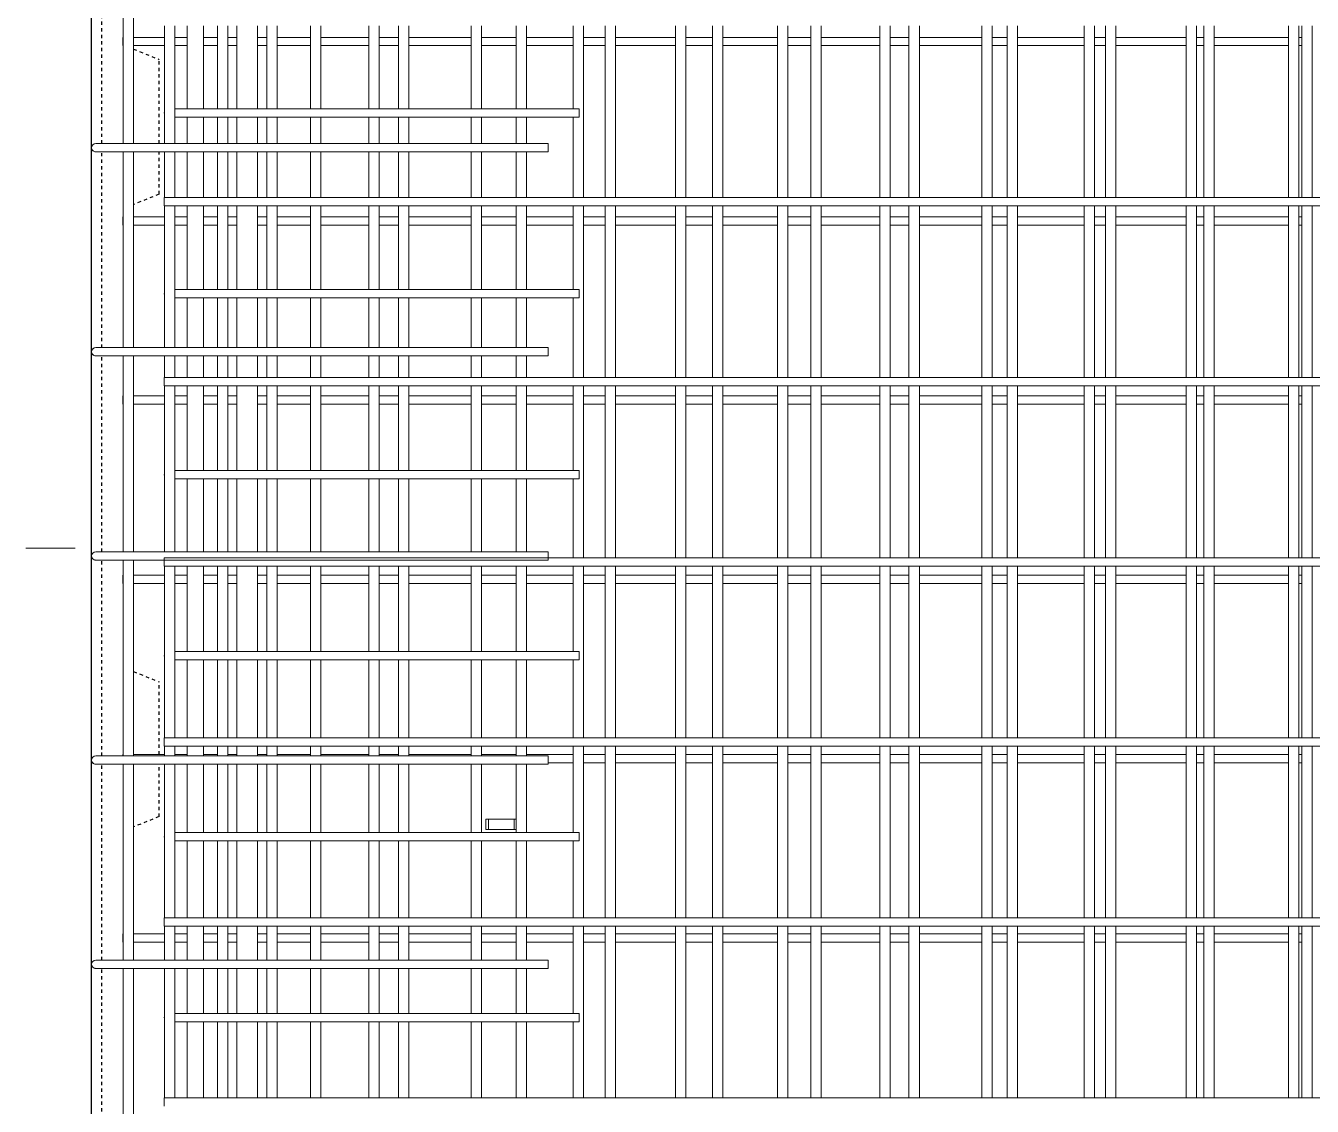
# Model space of a CAD drawing. Header units: millimetres. Extents: x -7141 to 5307, y -2677 to 10424.
# Drawn here: x -4360 to -3119, y 1933 to 2975 of the extents above; entities that cross this region are included whole.
import ezdxf

# ---------------------------------------------------------------- set-up
doc = ezdxf.new("R2010")
doc.units = ezdxf.units.MM
doc.linetypes.add('Dash', pattern=[6.36, 3.18, -3.18])
for name, color, linetype, lineweight in [('A-GENM', 13, 'Continuous', 18), ('A-WALL', 113, 'Continuous', 25), ('A-WALL-HDLN', 110, 'Dash', 25), ('G-ANNO-SYMB', 111, 'Continuous', 9), ('S-RBAR', 171, 'Continuous', 18)]:
    doc.layers.add(name, color=color, linetype=linetype, lineweight=lineweight)

# ---------------------------------------------------------------- blocks, each defined once
blk = doc.blocks.new('RR spread anchor face based - RR-SA-2_5-150-1726819-Elevation Front 1')
at = {"layer": 'A-GENM'}
for p, q in [((-3916.2, 6755), (-3913.7, 6755)), ((-3916.2, 6745), (-3916.2, 6755)), ((-3913.7, 6755), (-3888.7, 6755)), ((-3913.7, 6755), (-3913.7, 6745)), ((-3888.7, 6755), (-3887, 6755)), ((-3888.7, 6755), (-3888.7, 6745)), ((-3913.7, 6745), (-3916.2, 6745)), ((-3888.7, 6745), (-3913.7, 6745)), ((-3887, 6745), (-3888.7, 6745))]:
    blk.add_line(p, q, dxfattribs=at)

msp = doc.modelspace()

# ---------------------------------------------------------------- linework, layer by layer
at = {"layer": 'A-WALL'}
msp.add_line((-4296.2, -1395), (-4296.2, 7060), dxfattribs=at)
at = {"layer": 'A-WALL-HDLN'}
for p, q in [((-4286.2, 2861.3), (-4286.2, 3050.1)), ((-4255.8, 2952.4), (-4231.2, 2942.5)), ((-4231.2, 2861.3), (-4231.2, 2942.5)), ((-4286.2, 2664.6), (-4286.2, 2853.3)), ((-4231.2, 2812.5), (-4231.2, 2853.3)), ((-4231.2, 2812.5), (-4255.8, 2802.6)), ((-4286.2, 2467.8), (-4286.2, 2656.6)), ((-4286.2, 2271), (-4286.2, 2459.8)), ((-4255.8, 2352.4), (-4231.2, 2342.5)), ((-4231.2, 2272.4), (-4231.2, 2342.5)), ((-4286.2, 2074.2), (-4286.2, 2263)), ((-4231.2, 2212.5), (-4231.2, 2263)), ((-4231.2, 2212.5), (-4255.8, 2202.6)), ((-4286.2, 1877.4), (-4286.2, 2066.2))]:
    msp.add_line(p, q, dxfattribs=at)
at = {"layer": 'G-ANNO-SYMB'}
msp.add_line((-4312.2, 2471.3), (-4359.7, 2471.3), dxfattribs=at)
at = {"layer": 'S-RBAR'}
for p, q in [((-4265.8, 2861.3), (-4265.8, 3050.1)), ((-4255.8, 2861.3), (-4255.8, 3050.1)), ((-4225.9, 2861.3), (-4225.9, 2974.9)), ((-4215.9, 2861.3), (-4215.9, 2974.9)), ((-4204.2, 2894.9), (-4204.2, 2974.9)), ((-4188.2, 2894.9), (-4188.2, 2974.9)), ((-4174.9, 2894.9), (-4174.9, 2974.9)), ((-4164.9, 2894.9), (-4164.9, 2974.9)), ((-4156.2, 2894.9), (-4156.2, 2974.9)), ((-4136.2, 2894.9), (-4136.2, 2974.9)), ((-4127.4, 2894.9), (-4127.4, 2974.9)), ((-4117.4, 2894.9), (-4117.4, 2974.9)), ((-4085.2, 2894.9), (-4085.2, 2974.9)), ((-4075.2, 2894.9), (-4075.2, 2974.9)), ((-4028.9, 2894.9), (-4028.9, 2974.9)), ((-4018.9, 2894.9), (-4018.9, 2974.9)), ((-4000.5, 2894.9), (-4000.5, 2974.9)), ((-3990.5, 2894.9), (-3990.5, 2974.9)), ((-3930.4, 2894.9), (-3930.4, 2974.9)), ((-3920.4, 2894.9), (-3920.4, 2974.9)), ((-3887, 2894.9), (-3887, 2974.9)), ((-3877, 2894.9), (-3877, 2974.9)), ((-3831.9, 2894.9), (-3831.9, 2974.9)), ((-3821.9, 2809.3), (-3821.9, 2974.9)), ((-3801.1, 2809.3), (-3801.1, 2974.9)), ((-3791.1, 2809.3), (-3791.1, 2974.9)), ((-3733.4, 2809.3), (-3733.4, 2974.9)), ((-3723.4, 2809.3), (-3723.4, 2974.9)), ((-3697.6, 2809.3), (-3697.6, 2974.9)), ((-3687.6, 2809.3), (-3687.6, 2974.9)), ((-3634.9, 2809.3), (-3634.9, 2974.9)), ((-3624.9, 2809.3), (-3624.9, 2974.9)), ((-3602.9, 2809.3), (-3602.9, 2974.9)), ((-3592.9, 2809.3), (-3592.9, 2974.9)), ((-3536.4, 2809.3), (-3536.4, 2974.9)), ((-3526.4, 2809.3), (-3526.4, 2974.9)), ((-3508.2, 2809.3), (-3508.2, 2974.9)), ((-3498.2, 2809.3), (-3498.2, 2974.9)), ((-3437.9, 2809.3), (-3437.9, 2974.9)), ((-3427.9, 2809.3), (-3427.9, 2974.9)), ((-3413.5, 2809.3), (-3413.5, 2974.9)), ((-3403.5, 2809.3), (-3403.5, 2974.9)), ((-3339.4, 2809.3), (-3339.4, 2974.9)), ((-3329.4, 2809.3), (-3329.4, 2974.9)), ((-3318.8, 2809.3), (-3318.8, 2974.9)), ((-3308.8, 2809.3), (-3308.8, 2974.9)), ((-3240.9, 2809.3), (-3240.9, 2974.9)), ((-3230.9, 2809.3), (-3230.9, 2974.9)), ((-3224.1, 2809.3), (-3224.1, 2974.9)), ((-3214.1, 2809.3), (-3214.1, 2974.9)), ((-3142.3, 2809.3), (-3142.3, 2974.9)), ((-3132.3, 2809.3), (-3132.3, 2974.9)), ((-3129.4, 2809.3), (-3129.4, 2974.9)), ((-3119.4, 2809.3), (-3119.4, 2974.9)), ((-4266.2, 2955.7), (-4266.2, 2963.7)), ((-4255.8, 2963.7), (-4225.9, 2963.7)), ((-4255.8, 2955.7), (-4225.9, 2955.7)), ((-4215.9, 2963.7), (-4204.2, 2963.7)), ((-4215.9, 2955.7), (-4204.2, 2955.7)), ((-4188.2, 2963.7), (-4174.9, 2963.7)), ((-4188.2, 2955.7), (-4174.9, 2955.7)), ((-4164.9, 2963.7), (-4156.2, 2963.7)), ((-4164.9, 2955.7), (-4156.2, 2955.7)), ((-4136.2, 2963.7), (-4127.4, 2963.7)), ((-4136.2, 2955.7), (-4127.4, 2955.7)), ((-4117.4, 2963.7), (-4085.2, 2963.7)), ((-4117.4, 2955.7), (-4085.2, 2955.7)), ((-4075.2, 2963.7), (-4028.9, 2963.7)), ((-4075.2, 2955.7), (-4028.9, 2955.7)), ((-4018.9, 2963.7), (-4000.5, 2963.7)), ((-4018.9, 2955.7), (-4000.5, 2955.7)), ((-3990.5, 2963.7), (-3930.4, 2963.7)), ((-3990.5, 2955.7), (-3930.4, 2955.7)), ((-3920.4, 2963.7), (-3887, 2963.7)), ((-3920.4, 2955.7), (-3887, 2955.7)), ((-3877, 2963.7), (-3831.9, 2963.7)), ((-3877, 2955.7), (-3831.9, 2955.7)), ((-3821.9, 2963.7), (-3801.1, 2963.7)), ((-3821.9, 2955.7), (-3801.1, 2955.7)), ((-3791.1, 2963.7), (-3733.4, 2963.7)), ((-3791.1, 2955.7), (-3733.4, 2955.7)), ((-3723.4, 2963.7), (-3697.6, 2963.7)), ((-3723.4, 2955.7), (-3697.6, 2955.7)), ((-3687.6, 2963.7), (-3634.9, 2963.7)), ((-3687.6, 2955.7), (-3634.9, 2955.7)), ((-3624.9, 2963.7), (-3602.9, 2963.7)), ((-3624.9, 2955.7), (-3602.9, 2955.7)), ((-3592.9, 2963.7), (-3536.4, 2963.7)), ((-3592.9, 2955.7), (-3536.4, 2955.7)), ((-3526.4, 2963.7), (-3508.2, 2963.7)), ((-3526.4, 2955.7), (-3508.2, 2955.7)), ((-3498.2, 2963.7), (-3437.9, 2963.7)), ((-3498.2, 2955.7), (-3437.9, 2955.7)), ((-3427.9, 2963.7), (-3413.5, 2963.7)), ((-3427.9, 2955.7), (-3413.5, 2955.7)), ((-3403.5, 2963.7), (-3339.4, 2963.7)), ((-3403.5, 2955.7), (-3339.4, 2955.7)), ((-3329.4, 2963.7), (-3318.8, 2963.7)), ((-3329.4, 2955.7), (-3318.8, 2955.7)), ((-3308.8, 2963.7), (-3240.9, 2963.7)), ((-3308.8, 2955.7), (-3240.9, 2955.7)), ((-3230.9, 2963.7), (-3224.1, 2963.7)), ((-3230.9, 2955.7), (-3224.1, 2955.7)), ((-3214.1, 2963.7), (-3142.3, 2963.7)), ((-3214.1, 2955.7), (-3142.3, 2955.7)), ((-3132.3, 2963.7), (-3129.4, 2963.7)), ((-3132.3, 2955.7), (-3129.4, 2955.7)), ((-4186.2, 2894.9), (-4216.3, 2894.9)), ((-4186.2, 2894.9), (-3826.2, 2894.9)), ((-3826.2, 2886.9), (-3826.2, 2894.9)), ((-4186.2, 2886.9), (-4216.3, 2886.9)), ((-4204.2, 2861.3), (-4204.2, 2886.9)), ((-4188.2, 2861.3), (-4188.2, 2886.9)), ((-4186.2, 2886.9), (-3826.2, 2886.9)), ((-4174.9, 2861.3), (-4174.9, 2886.9)), ((-4164.9, 2861.3), (-4164.9, 2886.9)), ((-4156.2, 2861.3), (-4156.2, 2886.9)), ((-4136.2, 2861.3), (-4136.2, 2886.9)), ((-4127.4, 2861.3), (-4127.4, 2886.9)), ((-4117.4, 2861.3), (-4117.4, 2886.9)), ((-4085.2, 2861.3), (-4085.2, 2886.9)), ((-4075.2, 2861.3), (-4075.2, 2886.9)), ((-4028.9, 2861.3), (-4028.9, 2886.9)), ((-4018.9, 2861.3), (-4018.9, 2886.9)), ((-4000.5, 2861.3), (-4000.5, 2886.9)), ((-3990.5, 2861.3), (-3990.5, 2886.9)), ((-3930.4, 2861.3), (-3930.4, 2886.9)), ((-3920.4, 2861.3), (-3920.4, 2886.9)), ((-3887, 2861.3), (-3887, 2886.9)), ((-3877, 2861.3), (-3877, 2886.9)), ((-3831.9, 2809.3), (-3831.9, 2886.9)), ((-4272.2, 2861.3), (-4292.2, 2861.3)), ((-4272.2, 2853.3), (-4292.2, 2853.3)), ((-4272.2, 2861.3), (-3856.2, 2861.3)), ((-4272.2, 2853.3), (-3856.2, 2853.3)), ((-4265.8, 2664.6), (-4265.8, 2853.3)), ((-4255.8, 2664.6), (-4255.8, 2853.3)), ((-4225.9, 2809.3), (-4225.9, 2853.3)), ((-4215.9, 2809.3), (-4215.9, 2853.3)), ((-4204.2, 2809.3), (-4204.2, 2853.3)), ((-4188.2, 2809.3), (-4188.2, 2853.3)), ((-4174.9, 2809.3), (-4174.9, 2853.3)), ((-4164.9, 2809.3), (-4164.9, 2853.3)), ((-4156.2, 2809.3), (-4156.2, 2853.3)), ((-4136.2, 2809.3), (-4136.2, 2853.3)), ((-4127.4, 2809.3), (-4127.4, 2853.3)), ((-4117.4, 2809.3), (-4117.4, 2853.3)), ((-4085.2, 2809.3), (-4085.2, 2853.3)), ((-4075.2, 2809.3), (-4075.2, 2853.3)), ((-4028.9, 2809.3), (-4028.9, 2853.3)), ((-4018.9, 2809.3), (-4018.9, 2853.3)), ((-4000.5, 2809.3), (-4000.5, 2853.3)), ((-3990.5, 2809.3), (-3990.5, 2853.3)), ((-3930.4, 2809.3), (-3930.4, 2853.3)), ((-3920.4, 2809.3), (-3920.4, 2853.3)), ((-3887, 2809.3), (-3887, 2853.3)), ((-3877, 2809.3), (-3877, 2853.3)), ((-3856.2, 2853.3), (-3856.2, 2861.3)), ((-4226.2, 2809.3), (-2591.2, 2809.3)), ((-4226.2, 2801.3), (-4226.2, 2809.3)), ((-4266.2, 2782.8), (-4266.2, 2790.8)), ((-4255.8, 2790.8), (-4225.9, 2790.8)), ((-4226.2, 2801.3), (-2591.2, 2801.3)), ((-4225.9, 2664.6), (-4225.9, 2801.3)), ((-4215.9, 2664.6), (-4215.9, 2801.3)), ((-4215.9, 2790.8), (-4204.2, 2790.8)), ((-4204.2, 2720.5), (-4204.2, 2801.3)), ((-4188.2, 2720.5), (-4188.2, 2801.3)), ((-4188.2, 2790.8), (-4174.9, 2790.8)), ((-4174.9, 2720.5), (-4174.9, 2801.3)), ((-4164.9, 2720.5), (-4164.9, 2801.3)), ((-4164.9, 2790.8), (-4156.2, 2790.8)), ((-4156.2, 2720.5), (-4156.2, 2801.3)), ((-4136.2, 2720.5), (-4136.2, 2801.3)), ((-4136.2, 2790.8), (-4127.4, 2790.8)), ((-4127.4, 2720.5), (-4127.4, 2801.3)), ((-4117.4, 2720.5), (-4117.4, 2801.3)), ((-4117.4, 2790.8), (-4085.2, 2790.8)), ((-4085.2, 2720.5), (-4085.2, 2801.3)), ((-4075.2, 2720.5), (-4075.2, 2801.3)), ((-4075.2, 2790.8), (-4028.9, 2790.8)), ((-4028.9, 2720.5), (-4028.9, 2801.3)), ((-4018.9, 2720.5), (-4018.9, 2801.3)), ((-4018.9, 2790.8), (-4000.5, 2790.8)), ((-4000.5, 2720.5), (-4000.5, 2801.3)), ((-3990.5, 2720.5), (-3990.5, 2801.3)), ((-3990.5, 2790.8), (-3930.4, 2790.8)), ((-3930.4, 2720.5), (-3930.4, 2801.3)), ((-3920.4, 2720.5), (-3920.4, 2801.3)), ((-3920.4, 2790.8), (-3887, 2790.8)), ((-3887, 2720.5), (-3887, 2801.3)), ((-3877, 2720.5), (-3877, 2801.3)), ((-3877, 2790.8), (-3831.9, 2790.8)), ((-3831.9, 2720.5), (-3831.9, 2801.3)), ((-3821.9, 2635.7), (-3821.9, 2801.3)), ((-3821.9, 2790.8), (-3801.1, 2790.8)), ((-3801.1, 2635.7), (-3801.1, 2801.3)), ((-3791.1, 2635.7), (-3791.1, 2801.3)), ((-3791.1, 2790.8), (-3733.4, 2790.8)), ((-3733.4, 2635.7), (-3733.4, 2801.3)), ((-3723.4, 2635.7), (-3723.4, 2801.3)), ((-3723.4, 2790.8), (-3697.6, 2790.8)), ((-3697.6, 2635.7), (-3697.6, 2801.3)), ((-3687.6, 2635.7), (-3687.6, 2801.3)), ((-3687.6, 2790.8), (-3634.9, 2790.8)), ((-3634.9, 2635.7), (-3634.9, 2801.3)), ((-3624.9, 2635.7), (-3624.9, 2801.3)), ((-3624.9, 2790.8), (-3602.9, 2790.8)), ((-3602.9, 2635.7), (-3602.9, 2801.3)), ((-3592.9, 2635.7), (-3592.9, 2801.3)), ((-3592.9, 2790.8), (-3536.4, 2790.8)), ((-3536.4, 2635.7), (-3536.4, 2801.3)), ((-3526.4, 2635.7), (-3526.4, 2801.3)), ((-3526.4, 2790.8), (-3508.2, 2790.8)), ((-3508.2, 2635.7), (-3508.2, 2801.3)), ((-3498.2, 2635.7), (-3498.2, 2801.3)), ((-3498.2, 2790.8), (-3437.9, 2790.8)), ((-3437.9, 2635.7), (-3437.9, 2801.3)), ((-3427.9, 2635.7), (-3427.9, 2801.3)), ((-3427.9, 2790.8), (-3413.5, 2790.8)), ((-3413.5, 2635.7), (-3413.5, 2801.3)), ((-3403.5, 2635.7), (-3403.5, 2801.3)), ((-3403.5, 2790.8), (-3339.4, 2790.8)), ((-3339.4, 2635.7), (-3339.4, 2801.3)), ((-3329.4, 2635.7), (-3329.4, 2801.3)), ((-3329.4, 2790.8), (-3318.8, 2790.8)), ((-3318.8, 2635.7), (-3318.8, 2801.3)), ((-3308.8, 2635.7), (-3308.8, 2801.3)), ((-3308.8, 2790.8), (-3240.9, 2790.8)), ((-3240.9, 2635.7), (-3240.9, 2801.3)), ((-3230.9, 2635.7), (-3230.9, 2801.3)), ((-3230.9, 2790.8), (-3224.1, 2790.8)), ((-3224.1, 2635.7), (-3224.1, 2801.3)), ((-3214.1, 2635.7), (-3214.1, 2801.3)), ((-3214.1, 2790.8), (-3142.3, 2790.8)), ((-3142.3, 2635.7), (-3142.3, 2801.3)), ((-3132.3, 2635.7), (-3132.3, 2801.3)), ((-3132.3, 2790.8), (-3129.4, 2790.8)), ((-3129.4, 2635.7), (-3129.4, 2801.3)), ((-3119.4, 2635.7), (-3119.4, 2801.3)), ((-4255.8, 2782.8), (-4225.9, 2782.8)), ((-4215.9, 2782.8), (-4204.2, 2782.8)), ((-4188.2, 2782.8), (-4174.9, 2782.8)), ((-4164.9, 2782.8), (-4156.2, 2782.8)), ((-4136.2, 2782.8), (-4127.4, 2782.8)), ((-4117.4, 2782.8), (-4085.2, 2782.8)), ((-4075.2, 2782.8), (-4028.9, 2782.8)), ((-4018.9, 2782.8), (-4000.5, 2782.8)), ((-3990.5, 2782.8), (-3930.4, 2782.8)), ((-3920.4, 2782.8), (-3887, 2782.8)), ((-3877, 2782.8), (-3831.9, 2782.8)), ((-3821.9, 2782.8), (-3801.1, 2782.8)), ((-3791.1, 2782.8), (-3733.4, 2782.8)), ((-3723.4, 2782.8), (-3697.6, 2782.8)), ((-3687.6, 2782.8), (-3634.9, 2782.8)), ((-3624.9, 2782.8), (-3602.9, 2782.8)), ((-3592.9, 2782.8), (-3536.4, 2782.8)), ((-3526.4, 2782.8), (-3508.2, 2782.8)), ((-3498.2, 2782.8), (-3437.9, 2782.8)), ((-3427.9, 2782.8), (-3413.5, 2782.8)), ((-3403.5, 2782.8), (-3339.4, 2782.8)), ((-3329.4, 2782.8), (-3318.8, 2782.8)), ((-3308.8, 2782.8), (-3240.9, 2782.8)), ((-3230.9, 2782.8), (-3224.1, 2782.8)), ((-3214.1, 2782.8), (-3142.3, 2782.8)), ((-3132.3, 2782.8), (-3129.4, 2782.8)), ((-4186.2, 2720.5), (-4216.3, 2720.5)), ((-4186.2, 2720.5), (-3826.2, 2720.5)), ((-3826.2, 2712.5), (-3826.2, 2720.5)), ((-4186.2, 2712.5), (-4216.3, 2712.5)), ((-4204.2, 2664.6), (-4204.2, 2712.5)), ((-4188.2, 2664.6), (-4188.2, 2712.5)), ((-4186.2, 2712.5), (-3826.2, 2712.5)), ((-4174.9, 2664.6), (-4174.9, 2712.5)), ((-4164.9, 2664.6), (-4164.9, 2712.5)), ((-4156.2, 2664.6), (-4156.2, 2712.5)), ((-4136.2, 2664.6), (-4136.2, 2712.5)), ((-4127.4, 2664.6), (-4127.4, 2712.5)), ((-4117.4, 2664.6), (-4117.4, 2712.5)), ((-4085.2, 2664.6), (-4085.2, 2712.5)), ((-4075.2, 2664.6), (-4075.2, 2712.5)), ((-4028.9, 2664.6), (-4028.9, 2712.5)), ((-4018.9, 2664.6), (-4018.9, 2712.5)), ((-4000.5, 2664.6), (-4000.5, 2712.5)), ((-3990.5, 2664.6), (-3990.5, 2712.5)), ((-3930.4, 2664.6), (-3930.4, 2712.5)), ((-3920.4, 2664.6), (-3920.4, 2712.5)), ((-3887, 2664.6), (-3887, 2712.5)), ((-3877, 2664.6), (-3877, 2712.5)), ((-3831.9, 2635.7), (-3831.9, 2712.5)), ((-4272.2, 2664.6), (-4292.2, 2664.6)), ((-4272.2, 2656.6), (-4292.2, 2656.6)), ((-4272.2, 2664.6), (-3856.2, 2664.6)), ((-4272.2, 2656.6), (-3856.2, 2656.6)), ((-4265.8, 2467.8), (-4265.8, 2656.6)), ((-4255.8, 2467.8), (-4255.8, 2656.6)), ((-4225.9, 2635.7), (-4225.9, 2656.6)), ((-4215.9, 2635.7), (-4215.9, 2656.6)), ((-4204.2, 2635.7), (-4204.2, 2656.6)), ((-4188.2, 2635.7), (-4188.2, 2656.6)), ((-4174.9, 2635.7), (-4174.9, 2656.6)), ((-4164.9, 2635.7), (-4164.9, 2656.6)), ((-4156.2, 2635.7), (-4156.2, 2656.6)), ((-4136.2, 2635.7), (-4136.2, 2656.6)), ((-4127.4, 2635.7), (-4127.4, 2656.6)), ((-4117.4, 2635.7), (-4117.4, 2656.6)), ((-4085.2, 2635.7), (-4085.2, 2656.6)), ((-4075.2, 2635.7), (-4075.2, 2656.6)), ((-4028.9, 2635.7), (-4028.9, 2656.6)), ((-4018.9, 2635.7), (-4018.9, 2656.6)), ((-4000.5, 2635.7), (-4000.5, 2656.6)), ((-3990.5, 2635.7), (-3990.5, 2656.6)), ((-3930.4, 2635.7), (-3930.4, 2656.6)), ((-3920.4, 2635.7), (-3920.4, 2656.6)), ((-3887, 2635.7), (-3887, 2656.6)), ((-3877, 2635.7), (-3877, 2656.6)), ((-3856.2, 2656.6), (-3856.2, 2664.6)), ((-4226.2, 2635.7), (-2591.2, 2635.7)), ((-4226.2, 2627.7), (-4226.2, 2635.7)), ((-4266.2, 2610), (-4266.2, 2618)), ((-4255.8, 2618), (-4225.9, 2618)), ((-4226.2, 2627.7), (-2591.2, 2627.7)), ((-4225.9, 2467.8), (-4225.9, 2627.7)), ((-4215.9, 2467.8), (-4215.9, 2627.7)), ((-4215.9, 2618), (-4204.2, 2618)), ((-4204.2, 2546.1), (-4204.2, 2627.7)), ((-4188.2, 2546.1), (-4188.2, 2627.7)), ((-4188.2, 2618), (-4174.9, 2618)), ((-4174.9, 2546.1), (-4174.9, 2627.7)), ((-4164.9, 2546.1), (-4164.9, 2627.7)), ((-4164.9, 2618), (-4156.2, 2618)), ((-4156.2, 2546.1), (-4156.2, 2627.7)), ((-4136.2, 2546.1), (-4136.2, 2627.7)), ((-4136.2, 2618), (-4127.4, 2618)), ((-4127.4, 2546.1), (-4127.4, 2627.7)), ((-4117.4, 2546.1), (-4117.4, 2627.7)), ((-4117.4, 2618), (-4085.2, 2618)), ((-4085.2, 2546.1), (-4085.2, 2627.7)), ((-4075.2, 2546.1), (-4075.2, 2627.7)), ((-4075.2, 2618), (-4028.9, 2618)), ((-4028.9, 2546.1), (-4028.9, 2627.7)), ((-4018.9, 2546.1), (-4018.9, 2627.7)), ((-4018.9, 2618), (-4000.5, 2618)), ((-4000.5, 2546.1), (-4000.5, 2627.7)), ((-3990.5, 2546.1), (-3990.5, 2627.7)), ((-3990.5, 2618), (-3930.4, 2618)), ((-3930.4, 2546.1), (-3930.4, 2627.7)), ((-3920.4, 2546.1), (-3920.4, 2627.7)), ((-3920.4, 2618), (-3887, 2618)), ((-3887, 2546.1), (-3887, 2627.7)), ((-3877, 2546.1), (-3877, 2627.7)), ((-3877, 2618), (-3831.9, 2618)), ((-3831.9, 2546.1), (-3831.9, 2627.7)), ((-3821.9, 2462.1), (-3821.9, 2627.7)), ((-3821.9, 2618), (-3801.1, 2618)), ((-3801.1, 2462.1), (-3801.1, 2627.7)), ((-3791.1, 2462.1), (-3791.1, 2627.7)), ((-3791.1, 2618), (-3733.4, 2618)), ((-3733.4, 2462.1), (-3733.4, 2627.7)), ((-3723.4, 2462.1), (-3723.4, 2627.7)), ((-3723.4, 2618), (-3697.6, 2618)), ((-3697.6, 2462.1), (-3697.6, 2627.7)), ((-3687.6, 2462.1), (-3687.6, 2627.7)), ((-3687.6, 2618), (-3634.9, 2618)), ((-3634.9, 2462.1), (-3634.9, 2627.7)), ((-3624.9, 2462.1), (-3624.9, 2627.7)), ((-3624.9, 2618), (-3602.9, 2618)), ((-3602.9, 2462.1), (-3602.9, 2627.7)), ((-3592.9, 2462.1), (-3592.9, 2627.7)), ((-3592.9, 2618), (-3536.4, 2618)), ((-3536.4, 2462.1), (-3536.4, 2627.7)), ((-3526.4, 2462.1), (-3526.4, 2627.7)), ((-3526.4, 2618), (-3508.2, 2618)), ((-3508.2, 2462.1), (-3508.2, 2627.7)), ((-3498.2, 2462.1), (-3498.2, 2627.7)), ((-3498.2, 2618), (-3437.9, 2618)), ((-3437.9, 2462.1), (-3437.9, 2627.7)), ((-3427.9, 2462.1), (-3427.9, 2627.7)), ((-3427.9, 2618), (-3413.5, 2618)), ((-3413.5, 2462.1), (-3413.5, 2627.7)), ((-3403.5, 2462.1), (-3403.5, 2627.7)), ((-3403.5, 2618), (-3339.4, 2618)), ((-3339.4, 2462.1), (-3339.4, 2627.7)), ((-3329.4, 2462.1), (-3329.4, 2627.7)), ((-3329.4, 2618), (-3318.8, 2618)), ((-3318.8, 2462.1), (-3318.8, 2627.7)), ((-3308.8, 2462.1), (-3308.8, 2627.7)), ((-3308.8, 2618), (-3240.9, 2618)), ((-3240.9, 2462.1), (-3240.9, 2627.7)), ((-3230.9, 2462.1), (-3230.9, 2627.7)), ((-3230.9, 2618), (-3224.1, 2618)), ((-3224.1, 2462.1), (-3224.1, 2627.7)), ((-3214.1, 2462.1), (-3214.1, 2627.7)), ((-3214.1, 2618), (-3142.3, 2618)), ((-3142.3, 2462.1), (-3142.3, 2627.7)), ((-3132.3, 2462.1), (-3132.3, 2627.7)), ((-3132.3, 2618), (-3129.4, 2618)), ((-3129.4, 2462.1), (-3129.4, 2627.7)), ((-3119.4, 2462.1), (-3119.4, 2627.7)), ((-4255.8, 2610), (-4225.9, 2610)), ((-4215.9, 2610), (-4204.2, 2610)), ((-4188.2, 2610), (-4174.9, 2610)), ((-4164.9, 2610), (-4156.2, 2610)), ((-4136.2, 2610), (-4127.4, 2610)), ((-4117.4, 2610), (-4085.2, 2610)), ((-4075.2, 2610), (-4028.9, 2610)), ((-4018.9, 2610), (-4000.5, 2610)), ((-3990.5, 2610), (-3930.4, 2610)), ((-3920.4, 2610), (-3887, 2610)), ((-3877, 2610), (-3831.9, 2610)), ((-3821.9, 2610), (-3801.1, 2610)), ((-3791.1, 2610), (-3733.4, 2610)), ((-3723.4, 2610), (-3697.6, 2610)), ((-3687.6, 2610), (-3634.9, 2610)), ((-3624.9, 2610), (-3602.9, 2610)), ((-3592.9, 2610), (-3536.4, 2610)), ((-3526.4, 2610), (-3508.2, 2610)), ((-3498.2, 2610), (-3437.9, 2610)), ((-3427.9, 2610), (-3413.5, 2610)), ((-3403.5, 2610), (-3339.4, 2610)), ((-3329.4, 2610), (-3318.8, 2610)), ((-3308.8, 2610), (-3240.9, 2610)), ((-3230.9, 2610), (-3224.1, 2610)), ((-3214.1, 2610), (-3142.3, 2610)), ((-3132.3, 2610), (-3129.4, 2610)), ((-4186.2, 2546.1), (-4216.3, 2546.1)), ((-4186.2, 2546.1), (-3826.2, 2546.1)), ((-3826.2, 2538.1), (-3826.2, 2546.1)), ((-4186.2, 2538.1), (-4216.3, 2538.1)), ((-4204.2, 2467.8), (-4204.2, 2538.1)), ((-4188.2, 2467.8), (-4188.2, 2538.1)), ((-4186.2, 2538.1), (-3826.2, 2538.1)), ((-4174.9, 2467.8), (-4174.9, 2538.1)), ((-4164.9, 2467.8), (-4164.9, 2538.1)), ((-4156.2, 2467.8), (-4156.2, 2538.1)), ((-4136.2, 2467.8), (-4136.2, 2538.1)), ((-4127.4, 2467.8), (-4127.4, 2538.1)), ((-4117.4, 2467.8), (-4117.4, 2538.1)), ((-4085.2, 2467.8), (-4085.2, 2538.1)), ((-4075.2, 2467.8), (-4075.2, 2538.1)), ((-4028.9, 2467.8), (-4028.9, 2538.1)), ((-4018.9, 2467.8), (-4018.9, 2538.1)), ((-4000.5, 2467.8), (-4000.5, 2538.1)), ((-3990.5, 2467.8), (-3990.5, 2538.1)), ((-3930.4, 2467.8), (-3930.4, 2538.1)), ((-3920.4, 2467.8), (-3920.4, 2538.1)), ((-3887, 2467.8), (-3887, 2538.1)), ((-3877, 2467.8), (-3877, 2538.1)), ((-3831.9, 2462.1), (-3831.9, 2538.1)), ((-4272.2, 2467.8), (-4292.2, 2467.8)), ((-4272.2, 2459.8), (-4292.2, 2459.8)), ((-4272.2, 2467.8), (-3856.2, 2467.8)), ((-4272.2, 2459.8), (-3856.2, 2459.8)), ((-4265.8, 2271), (-4265.8, 2459.8)), ((-4255.8, 2271), (-4255.8, 2459.8)), ((-4226.2, 2462.1), (-2591.2, 2462.1)), ((-4226.2, 2454.1), (-4226.2, 2462.1)), ((-3856.2, 2459.8), (-3856.2, 2467.8)), ((-4266.2, 2437.2), (-4266.2, 2445.2)), ((-4255.8, 2445.2), (-4225.9, 2445.2)), ((-4226.2, 2454.1), (-2591.2, 2454.1)), ((-4225.9, 2288.5), (-4225.9, 2454.1)), ((-4215.9, 2288.5), (-4215.9, 2454.1)), ((-4215.9, 2445.2), (-4204.2, 2445.2)), ((-4204.2, 2371.6), (-4204.2, 2454.1)), ((-4188.2, 2371.6), (-4188.2, 2454.1)), ((-4188.2, 2445.2), (-4174.9, 2445.2)), ((-4174.9, 2371.6), (-4174.9, 2454.1)), ((-4164.9, 2371.6), (-4164.9, 2454.1)), ((-4164.9, 2445.2), (-4156.2, 2445.2)), ((-4156.2, 2371.6), (-4156.2, 2454.1)), ((-4136.2, 2371.6), (-4136.2, 2454.1)), ((-4136.2, 2445.2), (-4127.4, 2445.2)), ((-4127.4, 2371.6), (-4127.4, 2454.1)), ((-4117.4, 2371.6), (-4117.4, 2454.1)), ((-4117.4, 2445.2), (-4085.2, 2445.2)), ((-4085.2, 2371.6), (-4085.2, 2454.1)), ((-4075.2, 2371.6), (-4075.2, 2454.1)), ((-4075.2, 2445.2), (-4028.9, 2445.2)), ((-4028.9, 2371.6), (-4028.9, 2454.1)), ((-4018.9, 2371.6), (-4018.9, 2454.1)), ((-4018.9, 2445.2), (-4000.5, 2445.2)), ((-4000.5, 2371.6), (-4000.5, 2454.1)), ((-3990.5, 2371.6), (-3990.5, 2454.1)), ((-3990.5, 2445.2), (-3930.4, 2445.2)), ((-3930.4, 2371.6), (-3930.4, 2454.1)), ((-3920.4, 2371.6), (-3920.4, 2454.1)), ((-3920.4, 2445.2), (-3887, 2445.2)), ((-3887, 2371.6), (-3887, 2454.1)), ((-3877, 2371.6), (-3877, 2454.1)), ((-3877, 2445.2), (-3831.9, 2445.2)), ((-3831.9, 2371.6), (-3831.9, 2454.1)), ((-3821.9, 2288.5), (-3821.9, 2454.1)), ((-3821.9, 2445.2), (-3801.1, 2445.2)), ((-3801.1, 2288.5), (-3801.1, 2454.1)), ((-3791.1, 2288.5), (-3791.1, 2454.1)), ((-3791.1, 2445.2), (-3733.4, 2445.2)), ((-3733.4, 2288.5), (-3733.4, 2454.1)), ((-3723.4, 2288.5), (-3723.4, 2454.1)), ((-3723.4, 2445.2), (-3697.6, 2445.2)), ((-3697.6, 2288.5), (-3697.6, 2454.1)), ((-3687.6, 2288.5), (-3687.6, 2454.1)), ((-3687.6, 2445.2), (-3634.9, 2445.2)), ((-3634.9, 2288.5), (-3634.9, 2454.1)), ((-3624.9, 2288.5), (-3624.9, 2454.1)), ((-3624.9, 2445.2), (-3602.9, 2445.2)), ((-3602.9, 2288.5), (-3602.9, 2454.1)), ((-3592.9, 2288.5), (-3592.9, 2454.1)), ((-3592.9, 2445.2), (-3536.4, 2445.2)), ((-3536.4, 2288.5), (-3536.4, 2454.1)), ((-3526.4, 2288.5), (-3526.4, 2454.1)), ((-3526.4, 2445.2), (-3508.2, 2445.2)), ((-3508.2, 2288.5), (-3508.2, 2454.1)), ((-3498.2, 2288.5), (-3498.2, 2454.1)), ((-3498.2, 2445.2), (-3437.9, 2445.2)), ((-3437.9, 2288.5), (-3437.9, 2454.1)), ((-3427.9, 2288.5), (-3427.9, 2454.1)), ((-3427.9, 2445.2), (-3413.5, 2445.2)), ((-3413.5, 2288.5), (-3413.5, 2454.1)), ((-3403.5, 2288.5), (-3403.5, 2454.1)), ((-3403.5, 2445.2), (-3339.4, 2445.2)), ((-3339.4, 2288.5), (-3339.4, 2454.1)), ((-3329.4, 2288.5), (-3329.4, 2454.1)), ((-3329.4, 2445.2), (-3318.8, 2445.2)), ((-3318.8, 2288.5), (-3318.8, 2454.1)), ((-3308.8, 2288.5), (-3308.8, 2454.1)), ((-3308.8, 2445.2), (-3240.9, 2445.2)), ((-3240.9, 2288.5), (-3240.9, 2454.1)), ((-3230.9, 2288.5), (-3230.9, 2454.1)), ((-3230.9, 2445.2), (-3224.1, 2445.2)), ((-3224.1, 2288.5), (-3224.1, 2454.1)), ((-3214.1, 2288.5), (-3214.1, 2454.1)), ((-3214.1, 2445.2), (-3142.3, 2445.2)), ((-3142.3, 2288.5), (-3142.3, 2454.1)), ((-3132.3, 2288.5), (-3132.3, 2454.1)), ((-3132.3, 2445.2), (-3129.4, 2445.2)), ((-3129.4, 2288.5), (-3129.4, 2454.1)), ((-3119.4, 2288.5), (-3119.4, 2454.1)), ((-4255.8, 2437.2), (-4225.9, 2437.2)), ((-4215.9, 2437.2), (-4204.2, 2437.2)), ((-4188.2, 2437.2), (-4174.9, 2437.2)), ((-4164.9, 2437.2), (-4156.2, 2437.2)), ((-4136.2, 2437.2), (-4127.4, 2437.2)), ((-4117.4, 2437.2), (-4085.2, 2437.2)), ((-4075.2, 2437.2), (-4028.9, 2437.2)), ((-4018.9, 2437.2), (-4000.5, 2437.2)), ((-3990.5, 2437.2), (-3930.4, 2437.2)), ((-3920.4, 2437.2), (-3887, 2437.2)), ((-3877, 2437.2), (-3831.9, 2437.2)), ((-3821.9, 2437.2), (-3801.1, 2437.2)), ((-3791.1, 2437.2), (-3733.4, 2437.2)), ((-3723.4, 2437.2), (-3697.6, 2437.2)), ((-3687.6, 2437.2), (-3634.9, 2437.2)), ((-3624.9, 2437.2), (-3602.9, 2437.2)), ((-3592.9, 2437.2), (-3536.4, 2437.2)), ((-3526.4, 2437.2), (-3508.2, 2437.2)), ((-3498.2, 2437.2), (-3437.9, 2437.2)), ((-3427.9, 2437.2), (-3413.5, 2437.2)), ((-3403.5, 2437.2), (-3339.4, 2437.2)), ((-3329.4, 2437.2), (-3318.8, 2437.2)), ((-3308.8, 2437.2), (-3240.9, 2437.2)), ((-3230.9, 2437.2), (-3224.1, 2437.2)), ((-3214.1, 2437.2), (-3142.3, 2437.2)), ((-3132.3, 2437.2), (-3129.4, 2437.2)), ((-4186.2, 2371.6), (-4216.3, 2371.6)), ((-4186.2, 2371.6), (-3826.2, 2371.6)), ((-3826.2, 2363.6), (-3826.2, 2371.6)), ((-4186.2, 2363.6), (-4216.3, 2363.6)), ((-4204.2, 2288.5), (-4204.2, 2363.6)), ((-4188.2, 2288.5), (-4188.2, 2363.6)), ((-4186.2, 2363.6), (-3826.2, 2363.6)), ((-4174.9, 2288.5), (-4174.9, 2363.6)), ((-4164.9, 2288.5), (-4164.9, 2363.6)), ((-4156.2, 2288.5), (-4156.2, 2363.6)), ((-4136.2, 2288.5), (-4136.2, 2363.6)), ((-4127.4, 2288.5), (-4127.4, 2363.6)), ((-4117.4, 2288.5), (-4117.4, 2363.6)), ((-4085.2, 2288.5), (-4085.2, 2363.6)), ((-4075.2, 2288.5), (-4075.2, 2363.6)), ((-4028.9, 2288.5), (-4028.9, 2363.6)), ((-4018.9, 2288.5), (-4018.9, 2363.6)), ((-4000.5, 2288.5), (-4000.5, 2363.6)), ((-3990.5, 2288.5), (-3990.5, 2363.6)), ((-3930.4, 2288.5), (-3930.4, 2363.6)), ((-3920.4, 2288.5), (-3920.4, 2363.6)), ((-3887, 2288.5), (-3887, 2363.6)), ((-3877, 2288.5), (-3877, 2363.6)), ((-3831.9, 2288.5), (-3831.9, 2363.6)), ((-4226.2, 2288.5), (-2591.2, 2288.5)), ((-4226.2, 2280.5), (-4226.2, 2288.5)), ((-4272.2, 2271), (-4292.2, 2271)), ((-4272.2, 2271), (-3856.2, 2271)), ((-4266.2, 2271), (-4266.2, 2272.4)), ((-4255.8, 2272.4), (-4225.9, 2272.4)), ((-4226.2, 2280.5), (-2591.2, 2280.5)), ((-4225.9, 2271), (-4225.9, 2280.5)), ((-4215.9, 2271), (-4215.9, 2280.5)), ((-4215.9, 2272.4), (-4204.2, 2272.4)), ((-4204.2, 2271), (-4204.2, 2280.5)), ((-4188.2, 2271), (-4188.2, 2280.5)), ((-4188.2, 2272.4), (-4174.9, 2272.4)), ((-4174.9, 2271), (-4174.9, 2280.5)), ((-4164.9, 2271), (-4164.9, 2280.5)), ((-4164.9, 2272.4), (-4156.2, 2272.4)), ((-4156.2, 2271), (-4156.2, 2280.5)), ((-4136.2, 2271), (-4136.2, 2280.5)), ((-4136.2, 2272.4), (-4127.4, 2272.4)), ((-4127.4, 2271), (-4127.4, 2280.5)), ((-4117.4, 2271), (-4117.4, 2280.5)), ((-4117.4, 2272.4), (-4085.2, 2272.4)), ((-4085.2, 2271), (-4085.2, 2280.5)), ((-4075.2, 2271), (-4075.2, 2280.5)), ((-4075.2, 2272.4), (-4028.9, 2272.4)), ((-4028.9, 2271), (-4028.9, 2280.5)), ((-4018.9, 2271), (-4018.9, 2280.5)), ((-4018.9, 2272.4), (-4000.5, 2272.4)), ((-4000.5, 2271), (-4000.5, 2280.5)), ((-3990.5, 2271), (-3990.5, 2280.5)), ((-3990.5, 2272.4), (-3930.4, 2272.4)), ((-3930.4, 2271), (-3930.4, 2280.5)), ((-3920.4, 2271), (-3920.4, 2280.5)), ((-3920.4, 2272.4), (-3887, 2272.4)), ((-3887, 2271), (-3887, 2280.5)), ((-3877, 2271), (-3877, 2280.5)), ((-3877, 2272.4), (-3831.9, 2272.4)), ((-3856.2, 2263), (-3856.2, 2271)), ((-3831.9, 2197.2), (-3831.9, 2280.5)), ((-3821.9, 2114.9), (-3821.9, 2280.5)), ((-3821.9, 2272.4), (-3801.1, 2272.4)), ((-3801.1, 2114.9), (-3801.1, 2280.5)), ((-3791.1, 2114.9), (-3791.1, 2280.5)), ((-3791.1, 2272.4), (-3733.4, 2272.4)), ((-3733.4, 2114.9), (-3733.4, 2280.5)), ((-3723.4, 2114.9), (-3723.4, 2280.5)), ((-3723.4, 2272.4), (-3697.6, 2272.4)), ((-3697.6, 2114.9), (-3697.6, 2280.5)), ((-3687.6, 2114.9), (-3687.6, 2280.5)), ((-3687.6, 2272.4), (-3634.9, 2272.4)), ((-3634.9, 2114.9), (-3634.9, 2280.5)), ((-3624.9, 2114.9), (-3624.9, 2280.5)), ((-3624.9, 2272.4), (-3602.9, 2272.4)), ((-3602.9, 2114.9), (-3602.9, 2280.5)), ((-3592.9, 2114.9), (-3592.9, 2280.5)), ((-3592.9, 2272.4), (-3536.4, 2272.4)), ((-3536.4, 2114.9), (-3536.4, 2280.5)), ((-3526.4, 2114.9), (-3526.4, 2280.5)), ((-3526.4, 2272.4), (-3508.2, 2272.4)), ((-3508.2, 2114.9), (-3508.2, 2280.5)), ((-3498.2, 2114.9), (-3498.2, 2280.5)), ((-3498.2, 2272.4), (-3437.9, 2272.4)), ((-3437.9, 2114.9), (-3437.9, 2280.5)), ((-3427.9, 2114.9), (-3427.9, 2280.5)), ((-3427.9, 2272.4), (-3413.5, 2272.4)), ((-3413.5, 2114.9), (-3413.5, 2280.5)), ((-3403.5, 2114.9), (-3403.5, 2280.5)), ((-3403.5, 2272.4), (-3339.4, 2272.4)), ((-3339.4, 2114.9), (-3339.4, 2280.5)), ((-3329.4, 2114.9), (-3329.4, 2280.5)), ((-3329.4, 2272.4), (-3318.8, 2272.4)), ((-3318.8, 2114.9), (-3318.8, 2280.5)), ((-3308.8, 2114.9), (-3308.8, 2280.5)), ((-3308.8, 2272.4), (-3240.9, 2272.4)), ((-3240.9, 2114.9), (-3240.9, 2280.5)), ((-3230.9, 2114.9), (-3230.9, 2280.5)), ((-3230.9, 2272.4), (-3224.1, 2272.4)), ((-3224.1, 2114.9), (-3224.1, 2280.5)), ((-3214.1, 2114.9), (-3214.1, 2280.5)), ((-3214.1, 2272.4), (-3142.3, 2272.4)), ((-3142.3, 2114.9), (-3142.3, 2280.5)), ((-3132.3, 2114.9), (-3132.3, 2280.5)), ((-3132.3, 2272.4), (-3129.4, 2272.4)), ((-3129.4, 2114.9), (-3129.4, 2280.5)), ((-3119.4, 2114.9), (-3119.4, 2280.5)), ((-4272.2, 2263), (-4292.2, 2263)), ((-4272.2, 2263), (-3856.2, 2263)), ((-4265.8, 2074.2), (-4265.8, 2263)), ((-4255.8, 2074.2), (-4255.8, 2263)), ((-4225.9, 2114.9), (-4225.9, 2263)), ((-4215.9, 2114.9), (-4215.9, 2263)), ((-4204.2, 2197.8), (-4204.2, 2263)), ((-4188.2, 2197.2), (-4188.2, 2263)), ((-4174.9, 2197.2), (-4174.9, 2263)), ((-4164.9, 2197.2), (-4164.9, 2263)), ((-4156.2, 2197.2), (-4156.2, 2263)), ((-4136.2, 2197.2), (-4136.2, 2263)), ((-4127.4, 2197.2), (-4127.4, 2263)), ((-4117.4, 2197.2), (-4117.4, 2263)), ((-4085.2, 2197.2), (-4085.2, 2263)), ((-4075.2, 2197.2), (-4075.2, 2263)), ((-4028.9, 2197.2), (-4028.9, 2263)), ((-4018.9, 2197.2), (-4018.9, 2263)), ((-4000.5, 2197.2), (-4000.5, 2263)), ((-3990.5, 2197.2), (-3990.5, 2263)), ((-3930.4, 2197.8), (-3930.4, 2263)), ((-3920.4, 2197.8), (-3920.4, 2263)), ((-3887, 2197.8), (-3887, 2263)), ((-3877, 2197.2), (-3877, 2263)), ((-3856.2, 2264.4), (-3831.9, 2264.4)), ((-3821.9, 2264.4), (-3801.1, 2264.4)), ((-3791.1, 2264.4), (-3733.4, 2264.4)), ((-3723.4, 2264.4), (-3697.6, 2264.4)), ((-3687.6, 2264.4), (-3634.9, 2264.4)), ((-3624.9, 2264.4), (-3602.9, 2264.4)), ((-3592.9, 2264.4), (-3536.4, 2264.4)), ((-3526.4, 2264.4), (-3508.2, 2264.4)), ((-3498.2, 2264.4), (-3437.9, 2264.4)), ((-3427.9, 2264.4), (-3413.5, 2264.4)), ((-3403.5, 2264.4), (-3339.4, 2264.4)), ((-3329.4, 2264.4), (-3318.8, 2264.4)), ((-3308.8, 2264.4), (-3240.9, 2264.4)), ((-3230.9, 2264.4), (-3224.1, 2264.4)), ((-3214.1, 2264.4), (-3142.3, 2264.4)), ((-3132.3, 2264.4), (-3129.4, 2264.4)), ((-4186.2, 2197.2), (-4216.3, 2197.2)), ((-4186.2, 2197.2), (-3826.2, 2197.2)), ((-3826.2, 2189.2), (-3826.2, 2197.2)), ((-4186.2, 2189.2), (-4216.3, 2189.2)), ((-4204.2, 2114.9), (-4204.2, 2189.2)), ((-4188.2, 2114.9), (-4188.2, 2189.2)), ((-4186.2, 2189.2), (-3826.2, 2189.2)), ((-4174.9, 2114.9), (-4174.9, 2189.2)), ((-4164.9, 2114.9), (-4164.9, 2189.2)), ((-4156.2, 2114.9), (-4156.2, 2189.2)), ((-4136.2, 2114.9), (-4136.2, 2189.2)), ((-4127.4, 2114.9), (-4127.4, 2189.2)), ((-4117.4, 2114.9), (-4117.4, 2189.2)), ((-4085.2, 2114.9), (-4085.2, 2189.2)), ((-4075.2, 2114.9), (-4075.2, 2189.2)), ((-4028.9, 2114.9), (-4028.9, 2189.2)), ((-4018.9, 2114.9), (-4018.9, 2189.2)), ((-4000.5, 2114.9), (-4000.5, 2189.2)), ((-3990.5, 2114.9), (-3990.5, 2189.2)), ((-3930.4, 2114.9), (-3930.4, 2189.2)), ((-3920.4, 2114.9), (-3920.4, 2189.2)), ((-3887, 2114.9), (-3887, 2189.2)), ((-3877, 2114.9), (-3877, 2189.2)), ((-3831.9, 2114.9), (-3831.9, 2189.2)), ((-4226.2, 2114.9), (-2591.2, 2114.9)), ((-4226.2, 2106.9), (-4226.2, 2114.9)), ((-4266.2, 2091.5), (-4266.2, 2099.5)), ((-4255.8, 2099.5), (-4225.9, 2099.5)), ((-4226.2, 2106.9), (-2591.2, 2106.9)), ((-4225.9, 2074.2), (-4225.9, 2106.9)), ((-4215.9, 2074.2), (-4215.9, 2106.9)), ((-4215.9, 2099.5), (-4204.2, 2099.5)), ((-4204.2, 2074.2), (-4204.2, 2106.9)), ((-4188.2, 2074.2), (-4188.2, 2106.9)), ((-4188.2, 2099.5), (-4174.9, 2099.5)), ((-4174.9, 2074.2), (-4174.9, 2106.9)), ((-4164.9, 2074.2), (-4164.9, 2106.9)), ((-4164.9, 2099.5), (-4156.2, 2099.5)), ((-4156.2, 2074.2), (-4156.2, 2106.9)), ((-4136.2, 2074.2), (-4136.2, 2106.9)), ((-4136.2, 2099.5), (-4127.4, 2099.5)), ((-4127.4, 2074.2), (-4127.4, 2106.9)), ((-4117.4, 2074.2), (-4117.4, 2106.9)), ((-4117.4, 2099.5), (-4085.2, 2099.5)), ((-4085.2, 2074.2), (-4085.2, 2106.9)), ((-4075.2, 2074.2), (-4075.2, 2106.9)), ((-4075.2, 2099.5), (-4028.9, 2099.5)), ((-4028.9, 2074.2), (-4028.9, 2106.9)), ((-4018.9, 2074.2), (-4018.9, 2106.9)), ((-4018.9, 2099.5), (-4000.5, 2099.5)), ((-4000.5, 2074.2), (-4000.5, 2106.9)), ((-3990.5, 2074.2), (-3990.5, 2106.9)), ((-3990.5, 2099.5), (-3930.4, 2099.5)), ((-3930.4, 2074.2), (-3930.4, 2106.9)), ((-3920.4, 2074.2), (-3920.4, 2106.9)), ((-3920.4, 2099.5), (-3887, 2099.5)), ((-3887, 2074.2), (-3887, 2106.9)), ((-3877, 2074.2), (-3877, 2106.9)), ((-3877, 2099.5), (-3831.9, 2099.5)), ((-3831.9, 2022.8), (-3831.9, 2106.9)), ((-3821.9, 1941.3), (-3821.9, 2106.9)), ((-3821.9, 2099.5), (-3801.1, 2099.5)), ((-3801.1, 1941.3), (-3801.1, 2106.9)), ((-3791.1, 1941.3), (-3791.1, 2106.9)), ((-3791.1, 2099.5), (-3733.4, 2099.5)), ((-3733.4, 1941.3), (-3733.4, 2106.9)), ((-3723.4, 1941.3), (-3723.4, 2106.9)), ((-3723.4, 2099.5), (-3697.6, 2099.5)), ((-3697.6, 1941.3), (-3697.6, 2106.9)), ((-3687.6, 1941.3), (-3687.6, 2106.9)), ((-3687.6, 2099.5), (-3634.9, 2099.5)), ((-3634.9, 1941.3), (-3634.9, 2106.9)), ((-3624.9, 1941.3), (-3624.9, 2106.9)), ((-3624.9, 2099.5), (-3602.9, 2099.5)), ((-3602.9, 1941.3), (-3602.9, 2106.9)), ((-3592.9, 1941.3), (-3592.9, 2106.9)), ((-3592.9, 2099.5), (-3536.4, 2099.5)), ((-3536.4, 1941.3), (-3536.4, 2106.9)), ((-3526.4, 1941.3), (-3526.4, 2106.9)), ((-3526.4, 2099.5), (-3508.2, 2099.5)), ((-3508.2, 1941.3), (-3508.2, 2106.9)), ((-3498.2, 1941.3), (-3498.2, 2106.9)), ((-3498.2, 2099.5), (-3437.9, 2099.5)), ((-3437.9, 1941.3), (-3437.9, 2106.9)), ((-3427.9, 1941.3), (-3427.9, 2106.9)), ((-3427.9, 2099.5), (-3413.5, 2099.5)), ((-3413.5, 1941.3), (-3413.5, 2106.9)), ((-3403.5, 1941.3), (-3403.5, 2106.9)), ((-3403.5, 2099.5), (-3339.4, 2099.5)), ((-3339.4, 1941.3), (-3339.4, 2106.9)), ((-3329.4, 1941.3), (-3329.4, 2106.9)), ((-3329.4, 2099.5), (-3318.8, 2099.5)), ((-3318.8, 1941.3), (-3318.8, 2106.9)), ((-3308.8, 1941.3), (-3308.8, 2106.9)), ((-3308.8, 2099.5), (-3240.9, 2099.5)), ((-3240.9, 1941.3), (-3240.9, 2106.9)), ((-3230.9, 1941.3), (-3230.9, 2106.9)), ((-3230.9, 2099.5), (-3224.1, 2099.5)), ((-3224.1, 1941.3), (-3224.1, 2106.9)), ((-3214.1, 1941.3), (-3214.1, 2106.9)), ((-3214.1, 2099.5), (-3142.3, 2099.5)), ((-3142.3, 1941.3), (-3142.3, 2106.9)), ((-3132.3, 1941.3), (-3132.3, 2106.9)), ((-3132.3, 2099.5), (-3129.4, 2099.5)), ((-3129.4, 1941.3), (-3129.4, 2106.9)), ((-3119.4, 1941.3), (-3119.4, 2106.9)), ((-4255.8, 2091.5), (-4225.9, 2091.5)), ((-4215.9, 2091.5), (-4204.2, 2091.5)), ((-4188.2, 2091.5), (-4174.9, 2091.5)), ((-4164.9, 2091.5), (-4156.2, 2091.5)), ((-4136.2, 2091.5), (-4127.4, 2091.5)), ((-4117.4, 2091.5), (-4085.2, 2091.5)), ((-4075.2, 2091.5), (-4028.9, 2091.5)), ((-4018.9, 2091.5), (-4000.5, 2091.5)), ((-3990.5, 2091.5), (-3930.4, 2091.5)), ((-3920.4, 2091.5), (-3887, 2091.5)), ((-3877, 2091.5), (-3831.9, 2091.5)), ((-3821.9, 2091.5), (-3801.1, 2091.5)), ((-3791.1, 2091.5), (-3733.4, 2091.5)), ((-3723.4, 2091.5), (-3697.6, 2091.5)), ((-3687.6, 2091.5), (-3634.9, 2091.5)), ((-3624.9, 2091.5), (-3602.9, 2091.5)), ((-3592.9, 2091.5), (-3536.4, 2091.5)), ((-3526.4, 2091.5), (-3508.2, 2091.5)), ((-3498.2, 2091.5), (-3437.9, 2091.5)), ((-3427.9, 2091.5), (-3413.5, 2091.5)), ((-3403.5, 2091.5), (-3339.4, 2091.5)), ((-3329.4, 2091.5), (-3318.8, 2091.5)), ((-3308.8, 2091.5), (-3240.9, 2091.5)), ((-3230.9, 2091.5), (-3224.1, 2091.5)), ((-3214.1, 2091.5), (-3142.3, 2091.5)), ((-3132.3, 2091.5), (-3129.4, 2091.5)), ((-4272.2, 2074.2), (-4292.2, 2074.2)), ((-4272.2, 2074.2), (-3856.2, 2074.2)), ((-3856.2, 2066.2), (-3856.2, 2074.2)), ((-4272.2, 2066.2), (-4292.2, 2066.2)), ((-4272.2, 2066.2), (-3856.2, 2066.2)), ((-4265.8, 1877.4), (-4265.8, 2066.2)), ((-4255.8, 1877.4), (-4255.8, 2066.2)), ((-4225.9, 1941.3), (-4225.9, 2066.2)), ((-4215.9, 1941.3), (-4215.9, 2066.2)), ((-4204.2, 2022.8), (-4204.2, 2066.2)), ((-4188.2, 2022.8), (-4188.2, 2066.2)), ((-4174.9, 2022.8), (-4174.9, 2066.2)), ((-4164.9, 2022.8), (-4164.9, 2066.2)), ((-4156.2, 2022.8), (-4156.2, 2066.2)), ((-4136.2, 2022.8), (-4136.2, 2066.2)), ((-4127.4, 2022.8), (-4127.4, 2066.2)), ((-4117.4, 2022.8), (-4117.4, 2066.2)), ((-4085.2, 2022.8), (-4085.2, 2066.2)), ((-4075.2, 2022.8), (-4075.2, 2066.2)), ((-4028.9, 2022.8), (-4028.9, 2066.2)), ((-4018.9, 2022.8), (-4018.9, 2066.2)), ((-4000.5, 2022.8), (-4000.5, 2066.2)), ((-3990.5, 2022.8), (-3990.5, 2066.2)), ((-3930.4, 2022.8), (-3930.4, 2066.2)), ((-3920.4, 2022.8), (-3920.4, 2066.2)), ((-3887, 2022.8), (-3887, 2066.2)), ((-3877, 2022.8), (-3877, 2066.2)), ((-4186.2, 2022.8), (-4216.3, 2022.8)), ((-4186.2, 2022.8), (-3826.2, 2022.8)), ((-3826.2, 2014.8), (-3826.2, 2022.8)), ((-4186.2, 2014.8), (-4216.3, 2014.8)), ((-4204.2, 1941.3), (-4204.2, 2014.8)), ((-4188.2, 1941.3), (-4188.2, 2014.8)), ((-4186.2, 2014.8), (-3826.2, 2014.8)), ((-4174.9, 1941.3), (-4174.9, 2014.8)), ((-4164.9, 1941.3), (-4164.9, 2014.8)), ((-4156.2, 1941.3), (-4156.2, 2014.8)), ((-4136.2, 1941.3), (-4136.2, 2014.8)), ((-4127.4, 1941.3), (-4127.4, 2014.8)), ((-4117.4, 1941.3), (-4117.4, 2014.8)), ((-4085.2, 1941.3), (-4085.2, 2014.8)), ((-4075.2, 1941.3), (-4075.2, 2014.8)), ((-4028.9, 1941.3), (-4028.9, 2014.8)), ((-4018.9, 1941.3), (-4018.9, 2014.8)), ((-4000.5, 1941.3), (-4000.5, 2014.8)), ((-3990.5, 1941.3), (-3990.5, 2014.8)), ((-3930.4, 1941.3), (-3930.4, 2014.8)), ((-3920.4, 1941.3), (-3920.4, 2014.8)), ((-3887, 1941.3), (-3887, 2014.8)), ((-3877, 1941.3), (-3877, 2014.8)), ((-3831.9, 1941.3), (-3831.9, 2014.8)), ((-4226.2, 1941.3), (-2591.2, 1941.3)), ((-4226.2, 1933.3), (-4226.2, 1941.3))]:
    msp.add_line(p, q, dxfattribs=at)
for centre, start, end in [((-4222.2, 2890.9), 165, 195), ((-4292.2, 2857.3), 90, 270), ((-4292.2, 2857.3), 120, 165), ((-4292.2, 2857.3), 195, 240), ((-4292.2, 2857.3), 255, 270), ((-4222.2, 2716.5), 165, 195), ((-4292.2, 2660.6), 90, 270), ((-4292.2, 2660.6), 120, 165), ((-4292.2, 2660.6), 195, 240), ((-4292.2, 2660.6), 255, 270), ((-4222.2, 2542.1), 165, 195), ((-4292.2, 2463.8), 90, 270), ((-4292.2, 2463.8), 120, 165), ((-4292.2, 2463.8), 195, 240), ((-4292.2, 2463.8), 255, 270), ((-4222.2, 2367.6), 165, 195), ((-4292.2, 2267), 90, 270), ((-4292.2, 2267), 120, 165), ((-4292.2, 2267), 195, 240), ((-4292.2, 2267), 255, 270), ((-4222.2, 2193.2), 165, 195), ((-4292.2, 2070.2), 90, 270), ((-4292.2, 2070.2), 120, 165), ((-4292.2, 2070.2), 195, 240), ((-4292.2, 2070.2), 255, 270), ((-4222.2, 2018.8), 165, 195)]:
    msp.add_arc(centre, 4, start, end, dxfattribs=at)

# ---------------------------------------------------------------- block references
at = {"layer": 'A-GENM'}
msp.add_blockref('RR spread anchor face based - RR-SA-2_5-150-1726819-Elevation Front 1', (0, -4545), dxfattribs=at)

doc.saveas('drawing.dxf')
